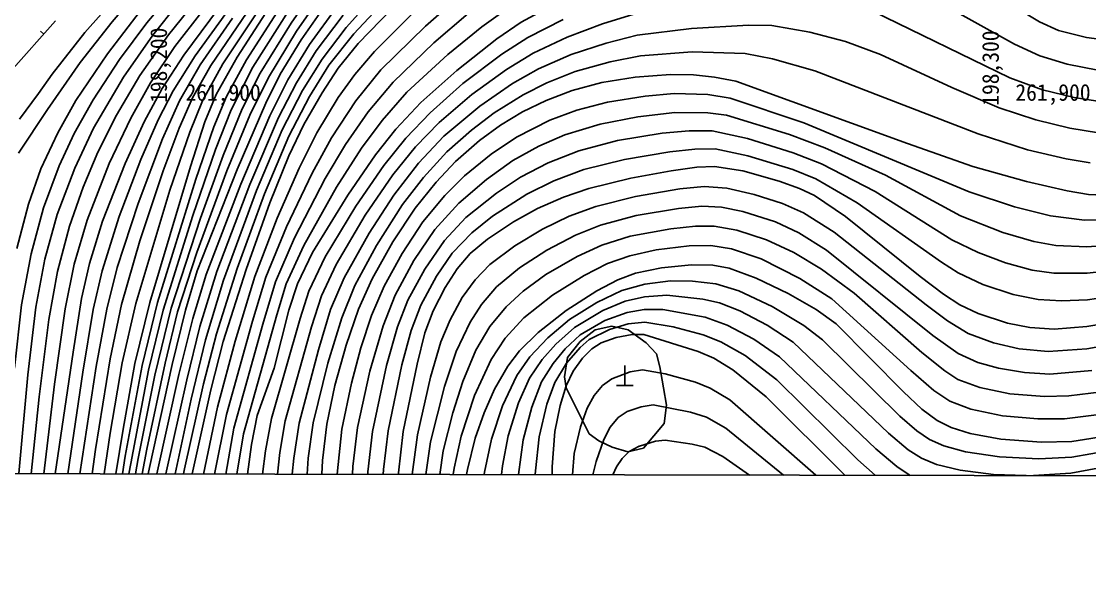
# Model space of a CAD drawing. Header units: millimetres. Extents: x 10470 to 11266, y 1103 to 1807.
# Drawn here: x 10950.1 to 11078.7, y 1381.7 to 1450.2 of the extents above; entities that cross this region are included whole.
import ezdxf
from ezdxf.xclip import XClip

# ---------------------------------------------------------------- set-up
doc = ezdxf.new("R2010")
doc.units = ezdxf.units.MM
doc.header["$LTSCALE"] = 10
doc.header["$MEASUREMENT"] = 0
doc.header["$XCLIPFRAME"] = 2
doc.layers.add('TX-PAPR', color=2, linetype='Continuous', plot=False)
doc.layers.add('TZ-BASE', color=253, linetype='Continuous')
doc.styles.add('HANA', font='GulimChe.ttf')

# ---------------------------------------------------------------- blocks, each defined once
blk = doc.blocks.new('JD-SDFHSFH5FGCFH6')
at = {"layer": 'TZ-BASE'}
for p, q in [((418.91, -25.68, 200), (423.99, -17.83, 200)), ((425.41, -21.59, 203), (428.32, -17.39, 203)), ((432.05, -22.08, 208), (436.37, -17.28, 208)), ((432.98, -22.84, 209), (437.52, -17.98, 209)), ((500.29, -17.3, 216), (512.5, -24.08, 216)), ((400.57, -22.71, 188), (404.18, -18.61, 188)), ((403.87, -21.42, 189), (406.08, -18.85, 189)), ((408.05, -21.53, 191), (410.95, -18.1, 191)), ((408.78, -23.02, 192), (411.8, -19.26, 192)), ((410.66, -22.97, 193), (413.87, -19.02, 193)), ((422.71, -18.2, 199), (417.21, -26.46, 199)), ((420.05, -25.97, 201), (424.45, -19.13, 201)), ((426.08, -22.53, 204), (429.2, -18.03, 204)), ((426.64, -23.57, 205), (430, -18.72, 205)), ((433.49, -24.01, 210), (439.15, -18.17, 210)), ((441.59, -21.92, 212), (445.4, -18.56, 212)), ((453.11, -21.47, 215), (457.79, -18.91, 215)), ((403.3, -25.28, 190), (407.26, -20.12, 190)), ((411.44, -24.39, 194), (414.67, -20.2, 194)), ((412.5, -25.41, 195), (416.69, -19.8, 195)), ((413.85, -25.5, 196), (417.55, -20.4, 196)), ((420.12, -20.25, 198), (415.77, -26.68, 198)), ((420.82, -26.85, 202), (425.35, -19.74, 202)), ((427.63, -24.13, 206), (430.97, -19.55, 206)), ((435.45, -25, 211), (440.15, -20.28, 211)), ((442.62, -23.93, 213), (446.72, -20.42, 213)), ((448.36, -22.01, 214), (451.73, -19.6, 214)), ((462.89, -21.66, 217), (466.66, -20.51, 217)), ((495.43, -20.15, 217), (511.93, -28.13, 217)), ((512.8, -19.77, 215), (515.5, -21.41, 215)), ((397.04, -21.3, 187), (391.62, -27.37, 187)), ((400.02, -26.32, 189), (403.87, -21.42, 189)), ((404.75, -25.96, 191), (408.05, -21.53, 191)), ((414.48, -26.59, 197), (418.38, -20.97, 197)), ((421.69, -27.57, 203), (425.41, -21.59, 203)), ((428.45, -24.91, 207), (431.68, -20.62, 207)), ((450.18, -23.47, 215), (453.11, -21.47, 215)), ((453.93, -23.3, 216), (458.15, -21.13, 216)), ((458.64, -23.24, 217), (462.89, -21.66, 217)), ((473.61, -22.21, 218), (480.5, -21.83, 218)), ((480.5, -21.83, 218), (483.29, -21.87, 218)), ((515.5, -21.41, 215), (517.81, -22.44, 215)), ((395.63, -22.87, 187), (395.26, -22.54, 187)), ((396.65, -27.72, 188), (400.57, -22.71, 188)), ((405.24, -28.08, 192), (408.78, -23.02, 192)), ((407.22, -27.88, 193), (410.66, -22.97, 193)), ((422.68, -28.1, 204), (426.08, -22.53, 204)), ((429.14, -25.9, 208), (432.05, -22.08, 208)), ((429.98, -26.64, 209), (432.98, -22.84, 209)), ((436.24, -27.18, 212), (441.59, -21.92, 212)), ((444.28, -25.36, 214), (448.36, -22.01, 214)), ((463.35, -23.96, 218), (467.06, -23, 218)), ((467.06, -23, 218), (473.61, -22.21, 218)), ((483.29, -21.87, 218), (487.88, -22.64, 218)), ((487.88, -22.64, 218), (492.14, -23.79, 218)), ((517.81, -22.44, 215), (521.15, -23.28, 215)), ((408.51, -28.76, 194), (411.44, -24.39, 194)), ((424.11, -27.7, 205), (426.64, -23.57, 205)), ((425.02, -28.37, 206), (427.63, -24.13, 206)), ((431.08, -26.99, 210), (433.49, -24.01, 210)), ((437.69, -28.65, 213), (442.62, -23.93, 213)), ((445.36, -27.26, 215), (450.18, -23.47, 215)), ((450.77, -25.32, 216), (453.93, -23.3, 216)), ((454.56, -25.19, 217), (458.64, -23.24, 217)), ((459.12, -25.33, 218), (463.35, -23.96, 218)), ((492.14, -23.79, 218), (496.36, -25.33, 218)), ((512.5, -24.08, 216), (515.54, -25.49, 216)), ((521.15, -23.28, 215), (525.55, -23.88, 215)), ((399.52, -30.88, 190), (403.3, -25.28, 190)), ((409.89, -29.45, 195), (412.5, -25.41, 195)), ((411.21, -29.7, 196), (413.85, -25.5, 196)), ((416.38, -30.16, 200), (418.91, -25.68, 200)), ((426.05, -28.76, 207), (428.45, -24.91, 207)), ((433.08, -27.76, 211), (435.45, -25, 211)), ((439.37, -29.88, 214), (444.28, -25.36, 214)), ((446.11, -28.84, 216), (450.77, -25.32, 216)), ((451.34, -27.15, 217), (454.56, -25.19, 217)), ((455.2, -27.05, 218), (459.12, -25.33, 218)), ((463.81, -26.23, 219), (467.46, -25.49, 219)), ((467.46, -25.49, 219), (473.69, -25.04, 219)), ((473.69, -25.04, 219), (480.07, -25.24, 219)), ((480.07, -25.24, 219), (483.36, -25.85, 219)), ((496.36, -25.33, 218), (504.97, -29.32, 218)), ((515.54, -25.49, 216), (518.83, -26.52, 216)), ((396.1, -31.94, 189), (400.02, -26.32, 189)), ((401.61, -30.79, 191), (404.75, -25.96, 191)), ((411.97, -30.93, 197), (414.48, -26.59, 197)), ((415.77, -26.68, 198), (413.55, -30.57, 198)), ((417.21, -26.46, 199), (414.75, -30.91, 199)), ((417.63, -30.4, 201), (420.05, -25.97, 201)), ((418.2, -31.98, 202), (420.82, -26.85, 202)), ((426.8, -29.66, 208), (429.14, -25.9, 208)), ((427.62, -30.41, 209), (429.98, -26.64, 209)), ((429.15, -29.94, 210), (431.08, -26.99, 210)), ((459.62, -27.39, 219), (463.81, -26.23, 219)), ((483.36, -25.85, 219), (488.48, -27.3, 219)), ((518.83, -26.52, 216), (522.53, -27.23, 216)), ((395, -30.05, 188), (396.65, -27.72, 188)), ((401.65, -34.19, 192), (405.24, -28.08, 192)), ((404.41, -32.65, 193), (407.22, -27.88, 193)), ((419.52, -31.89, 203), (421.69, -27.57, 203)), ((420.47, -32.65, 204), (422.68, -28.1, 204)), ((422.38, -31.2, 205), (424.11, -27.7, 205)), ((431.09, -30.53, 211), (433.08, -27.76, 211)), ((433.2, -30.93, 212), (436.24, -27.18, 212)), ((441.04, -31.1, 215), (445.36, -27.26, 215)), ((447.17, -30.15, 217), (451.34, -27.15, 217)), ((452.09, -28.82, 218), (455.2, -27.05, 218)), ((456.2, -28.74, 219), (459.62, -27.39, 219)), ((462.84, -28.71, 220), (466.82, -28.05, 220)), ((466.82, -28.05, 220), (471.09, -27.74, 220)), ((471.09, -27.74, 220), (473.84, -27.8, 220)), ((473.84, -27.8, 220), (476.4, -28.05, 220)), ((476.4, -28.05, 220), (478.97, -28.54, 220)), ((488.48, -27.3, 219), (508.12, -34.9, 219)), ((511.93, -28.13, 217), (515.86, -29.58, 217)), ((406.12, -33.01, 194), (408.51, -28.76, 194)), ((407.74, -33.44, 195), (409.89, -29.45, 195)), ((422.85, -32.72, 206), (425.02, -28.37, 206)), ((423.89, -32.93, 207), (426.05, -28.76, 207)), ((434.68, -32.23, 213), (437.69, -28.65, 213)), ((442.14, -32.34, 216), (446.11, -28.84, 216)), ((448.12, -31.54, 218), (452.09, -28.82, 218)), ((453.34, -30.19, 219), (456.2, -28.74, 219)), ((459.24, -29.66, 220), (462.84, -28.71, 220)), ((478.97, -28.54, 220), (499.62, -36.06, 220)), ((504.97, -29.32, 218), (510.67, -31.77, 218)), ((515.86, -29.58, 217), (519.7, -30.53, 217)), ((392.71, -33.13, 188), (395, -30.05, 188)), ((399.31, -34.85, 191), (401.61, -30.79, 191)), ((409.42, -33.21, 196), (411.21, -29.7, 196)), ((413.55, -30.57, 198), (411.94, -34.2, 198)), ((415.04, -33.43, 200), (416.38, -30.16, 200)), ((416.11, -34.02, 201), (417.63, -30.4, 201)), ((424.36, -34.4, 208), (426.8, -29.66, 208)), ((425.15, -35.15, 209), (427.62, -30.41, 209)), ((426.94, -33.75, 210), (429.15, -29.94, 210)), ((428.5, -34.77, 211), (431.09, -30.53, 211)), ((436.37, -33.26, 214), (439.37, -29.88, 214)), ((443.23, -33.53, 217), (447.17, -30.15, 217)), ((449.85, -32.37, 219), (453.34, -30.19, 219)), ((453.28, -32.25, 220), (456.12, -30.86, 220)), ((456.12, -30.86, 220), (459.24, -29.66, 220)), ((463.5, -31.06, 221), (468.03, -30.34, 221)), ((468.03, -30.34, 221), (471.52, -30.04, 221)), ((471.52, -30.04, 221), (475.57, -30.16, 221)), ((475.57, -30.16, 221), (478.26, -30.58, 221)), ((478.26, -30.58, 221), (487.16, -33.56, 221)), ((519.7, -30.53, 217), (523.55, -31.11, 217)), ((392.61, -37.21, 189), (396.1, -31.94, 189)), ((397.33, -34.77, 190), (399.52, -30.88, 190)), ((409.92, -35.48, 197), (411.97, -30.93, 197)), ((414.75, -30.91, 199), (413.21, -34.7, 199)), ((416.32, -36.76, 202), (418.2, -31.98, 202)), ((417.24, -37.49, 203), (419.52, -31.89, 203)), ((418.93, -39.18, 205), (422.38, -31.2, 205)), ((430.28, -35.35, 212), (433.2, -30.93, 212)), ((438.02, -34.32, 215), (441.04, -31.1, 215)), ((443.82, -35.18, 218), (448.12, -31.54, 218)), ((456.58, -33.22, 221), (459.81, -32.03, 221)), ((459.81, -32.03, 221), (463.5, -31.06, 221)), ((510.67, -31.77, 218), (515.05, -33.21, 218)), ((402.17, -37.09, 193), (404.41, -32.65, 193)), ((403.53, -38.44, 194), (406.12, -33.01, 194)), ((407.33, -37.95, 196), (409.42, -33.21, 196)), ((413.31, -38.8, 200), (415.04, -33.43, 200)), ((417.7, -39.34, 204), (420.47, -32.65, 204)), ((419.35, -40.93, 206), (422.85, -32.72, 206)), ((420.44, -40.96, 207), (423.89, -32.93, 207)), ((431.96, -36.15, 213), (434.68, -32.23, 213)), ((433.88, -36.6, 214), (436.37, -33.26, 214)), ((439.22, -35.39, 216), (442.14, -32.34, 216)), ((447.13, -34.44, 219), (449.85, -32.37, 219)), ((450.64, -33.84, 220), (453.28, -32.25, 220)), ((452.57, -35.27, 221), (456.58, -33.22, 221)), ((462.64, -33.72, 222), (467.16, -32.83, 222)), ((467.16, -32.83, 222), (471.6, -32.32, 222)), ((471.6, -32.32, 222), (475.6, -32.34, 222)), ((475.6, -32.34, 222), (477.83, -32.65, 222)), ((477.83, -32.65, 222), (485.41, -34.98, 222)), ((515.05, -33.21, 218), (519.18, -34.21, 218)), ((399.37, -39.02, 192), (401.65, -34.19, 192)), ((405.44, -38.46, 195), (407.74, -33.44, 195)), ((411.94, -34.2, 198), (410.01, -39.33, 198)), ((413.21, -34.7, 199), (410.84, -41.66, 199)), ((413.95, -40.34, 201), (416.11, -34.02, 201)), ((421.26, -41.69, 208), (424.36, -34.4, 208)), ((425.16, -37.52, 210), (426.94, -33.75, 210)), ((435.56, -37.41, 215), (438.02, -34.32, 215)), ((440.38, -36.46, 217), (443.23, -33.53, 217)), ((444.18, -37.06, 219), (447.13, -34.44, 219)), ((448.11, -35.69, 220), (450.64, -33.84, 220)), ((458.38, -35.01, 222), (462.64, -33.72, 222)), ((470.1, -34.81, 223), (473.33, -34.51, 223)), ((473.33, -34.51, 223), (476.12, -34.54, 223)), ((476.12, -34.54, 223), (480.35, -35.45, 223)), ((487.16, -33.56, 221), (507.04, -41.84, 221)), ((519.18, -34.21, 218), (522.61, -34.75, 218)), ((395.31, -39.09, 190), (397.33, -34.77, 190)), ((397.51, -38.74, 191), (399.31, -34.85, 191)), ((406.99, -43.25, 197), (409.92, -35.48, 197)), ((422.22, -42.08, 209), (425.15, -35.15, 209)), ((426.37, -39.01, 211), (428.5, -34.77, 211)), ((427.95, -39.61, 212), (430.28, -35.35, 212)), ((436.59, -38.67, 216), (439.22, -35.39, 216)), ((440.77, -38.39, 218), (443.82, -35.18, 218)), ((445.22, -38.22, 220), (448.11, -35.69, 220)), ((449.49, -37.31, 221), (452.57, -35.27, 221)), ((455.24, -36.37, 222), (458.38, -35.01, 222)), ((460.05, -36.91, 223), (464.72, -35.69, 223)), ((464.72, -35.69, 223), (470.1, -34.81, 223)), ((480.35, -35.45, 223), (485.85, -37.15, 223)), ((485.41, -34.98, 222), (489.67, -36.55, 222)), ((508.12, -34.9, 219), (514.08, -36.8, 219)), ((400.4, -41.3, 193), (402.17, -37.09, 193)), ((413.59, -44.71, 202), (416.32, -36.76, 202)), ((429.52, -40.26, 213), (431.96, -36.15, 213)), ((430.89, -41.28, 214), (433.88, -36.6, 214)), ((437.66, -39.82, 217), (440.38, -36.46, 217)), ((441.35, -40.13, 219), (444.18, -37.06, 219)), ((452.11, -38.1, 222), (455.24, -36.37, 222)), ((456.37, -38.35, 223), (460.05, -36.91, 223)), ((465.56, -37.95, 224), (471.02, -37.03, 224)), ((471.02, -37.03, 224), (474.02, -36.71, 224)), ((474.02, -36.71, 224), (476.47, -36.7, 224)), ((476.47, -36.7, 224), (480.42, -37.53, 224)), ((485.85, -37.15, 223), (489.26, -38.48, 223)), ((489.67, -36.55, 222), (496.98, -39.87, 222)), ((499.62, -36.06, 220), (507.48, -38.8, 220)), ((514.08, -36.8, 219), (518.71, -37.9, 219)), ((400.86, -45.28, 194), (403.53, -38.44, 194)), ((402.73, -45.38, 195), (405.44, -38.46, 195)), ((404.73, -44.84, 196), (407.33, -37.95, 196)), ((414.52, -45.04, 203), (417.24, -37.49, 203)), ((422.87, -43.19, 210), (425.16, -37.52, 210)), ((432.26, -42.25, 215), (435.56, -37.41, 215)), ((437.77, -42.27, 218), (440.77, -38.39, 218)), ((442.87, -40.7, 220), (445.22, -38.22, 220)), ((446.3, -39.92, 221), (449.49, -37.31, 221)), ((448.93, -40.36, 222), (452.11, -38.1, 222)), ((453.03, -40.08, 223), (456.37, -38.35, 223)), ((460.64, -39.19, 224), (465.56, -37.95, 224)), ((480.42, -37.53, 224), (485.83, -39.17, 224)), ((489.26, -38.48, 223), (495.71, -41.8, 223)), ((518.71, -37.9, 219), (521.6, -38.38, 219)), ((393.8, -43.33, 190), (395.31, -39.09, 190)), ((395.6, -43.78, 191), (397.51, -38.74, 191)), ((397.26, -44.57, 192), (399.37, -39.02, 192)), ((410.01, -39.33, 198), (407.21, -47.73, 198)), ((408.42, -55.17, 200), (413.31, -38.8, 200)), ((414.07, -49.14, 204), (417.7, -39.34, 204)), ((414.12, -51.35, 205), (418.93, -39.18, 205)), ((423.75, -45.04, 211), (426.37, -39.01, 211)), ((424.88, -46.06, 212), (427.95, -39.61, 212)), ((433.22, -43.6, 216), (436.59, -38.67, 216)), ((434.34, -44.66, 217), (437.66, -39.82, 217)), ((457.03, -40.54, 224), (460.64, -39.19, 224)), ((466.3, -40.23, 225), (471.19, -39.33, 225)), ((471.19, -39.33, 225), (474.27, -38.9, 225)), ((474.27, -38.9, 225), (476.37, -38.81, 225)), ((476.37, -38.81, 225), (479.79, -39.35, 225)), ((479.79, -39.35, 225), (484.18, -40.58, 225)), ((485.83, -39.17, 224), (488.6, -40.3, 224)), ((507.48, -38.8, 220), (513.94, -40.62, 220)), ((409.34, -55.18, 201), (413.95, -40.34, 201)), ((415.19, -51.79, 206), (419.35, -40.93, 206)), ((416.47, -51.44, 207), (420.44, -40.96, 207)), ((425.84, -47.38, 213), (429.52, -40.26, 213)), ((438.84, -43.39, 219), (441.35, -40.13, 219)), ((440.36, -43.82, 220), (442.87, -40.7, 220)), ((443.92, -42.31, 221), (446.3, -39.92, 221)), ((445.6, -43.22, 222), (448.93, -40.36, 222)), ((450.13, -42, 223), (453.03, -40.08, 223)), ((453.81, -42.13, 224), (457.03, -40.54, 224)), ((461.24, -41.45, 225), (466.3, -40.23, 225)), ((484.18, -40.58, 225), (486.63, -41.47, 225)), ((488.6, -40.3, 224), (493.56, -43.17, 224)), ((496.98, -39.87, 222), (506.01, -44.73, 222)), ((513.94, -40.62, 220), (518.85, -41.73, 220)), ((398.74, -45.98, 193), (400.4, -41.3, 193)), ((410.84, -41.66, 199), (406.72, -55.29, 199)), ((417.28, -52.49, 208), (421.26, -41.69, 208)), ((418.91, -51.09, 209), (422.22, -42.08, 209)), ((426.96, -48.29, 214), (430.89, -41.28, 214)), ((428, -49.16, 215), (432.26, -42.25, 215)), ((434.8, -46.82, 218), (437.77, -42.27, 218)), ((441.29, -45.48, 221), (443.92, -42.31, 221)), ((446.47, -44.94, 223), (450.13, -42, 223)), ((449.65, -44.79, 224), (453.81, -42.13, 224)), ((458.19, -42.49, 225), (461.24, -41.45, 225)), ((462.09, -43.62, 226), (466.89, -42.42, 226)), ((466.89, -42.42, 226), (472.22, -41.51, 226)), ((472.22, -41.51, 226), (475.13, -41.23, 226)), ((475.13, -41.23, 226), (477.88, -41.43, 226)), ((477.88, -41.43, 226), (481.16, -42.17, 226)), ((481.16, -42.17, 226), (484.59, -43.26, 226)), ((486.63, -41.47, 225), (488.41, -42.3, 225)), ((488.41, -42.3, 225), (492.14, -44.84, 225)), ((495.71, -41.8, 223), (504.97, -47.61, 223)), ((507.04, -41.84, 221), (512.49, -43.68, 221)), ((518.85, -41.73, 220), (521.39, -42.16, 220)), ((521.39, -42.16, 220), (524.09, -42.29, 220)), ((392.41, -48.68, 190), (393.8, -43.33, 190)), ((404.49, -50.97, 197), (406.99, -43.25, 197)), ((419.99, -51.19, 210), (422.87, -43.19, 210)), ((429.53, -49.69, 216), (433.22, -43.6, 216)), ((435.68, -48.32, 219), (438.84, -43.39, 219)), ((442.74, -46.38, 222), (445.6, -43.22, 222)), ((455.1, -43.86, 225), (458.19, -42.49, 225)), ((458.91, -44.78, 226), (462.09, -43.62, 226)), ((472.04, -43.85, 227), (474.87, -43.59, 227)), ((474.87, -43.59, 227), (477.24, -43.72, 227)), ((477.24, -43.72, 227), (479.78, -44.22, 227)), ((484.59, -43.26, 226), (487.1, -44.39, 226)), ((493.56, -43.17, 224), (503.7, -50.32, 224)), ((512.49, -43.68, 221), (516.85, -44.76, 221)), ((394.11, -49.32, 191), (395.6, -43.78, 191)), ((395.79, -49.94, 192), (397.26, -44.57, 192)), ((402.67, -51.34, 196), (404.73, -44.84, 196)), ((410, -56.07, 202), (413.59, -44.71, 202)), ((430.83, -50.58, 217), (434.34, -44.66, 217)), ((437.65, -47.88, 220), (440.36, -43.82, 220)), ((443.88, -47.7, 223), (446.47, -44.94, 223)), ((447.17, -46.78, 224), (449.65, -44.79, 224)), ((452.21, -45.45, 225), (455.1, -43.86, 225)), ((455.7, -46.34, 226), (458.91, -44.78, 226)), ((462.67, -45.86, 227), (466.95, -44.71, 227)), ((466.95, -44.71, 227), (472.04, -43.85, 227)), ((479.78, -44.22, 227), (483.73, -45.48, 227)), ((487.1, -44.39, 226), (490.8, -46.71, 226)), ((492.14, -44.84, 225), (501.13, -52.02, 225)), ((506.01, -44.73, 222), (511.11, -46.76, 222)), ((516.85, -44.76, 221), (520.91, -45.27, 221)), ((397.28, -51.45, 193), (398.74, -45.98, 193)), ((399.3, -50.54, 194), (400.86, -45.28, 194)), ((401.13, -50.47, 195), (402.73, -45.38, 195)), ((410.97, -55.83, 203), (414.52, -45.04, 203)), ((421.07, -52.05, 211), (423.75, -45.04, 211)), ((422.39, -52.12, 212), (424.88, -46.06, 212)), ((438.77, -49.27, 221), (441.29, -45.48, 221)), ((449.05, -47.53, 225), (452.21, -45.45, 225)), ((459.66, -47.05, 227), (462.67, -45.86, 227)), ((466.23, -47.19, 228), (471.14, -46.29, 228)), ((471.14, -46.29, 228), (474.09, -45.97, 228)), ((474.09, -45.97, 228), (476.34, -45.98, 228)), ((476.34, -45.98, 228), (479.09, -46.46, 228)), ((483.73, -45.48, 227), (486.52, -46.79, 227)), ((520.91, -45.27, 221), (524.43, -45.23, 221)), ((423.56, -52.68, 213), (425.84, -47.38, 213)), ((431.79, -52.18, 218), (434.8, -46.82, 218)), ((440.18, -50.13, 222), (442.74, -46.38, 222)), ((444.81, -49.24, 224), (447.17, -46.78, 224)), ((446.98, -49.26, 225), (449.05, -47.53, 225)), ((452.36, -48.34, 226), (455.7, -46.34, 226)), ((456.22, -48.86, 227), (459.66, -47.05, 227)), ((462.83, -48.26, 228), (466.23, -47.19, 228)), ((479.09, -46.46, 228), (482.65, -47.62, 228)), ((486.52, -46.79, 227), (489.89, -48.86, 227)), ((490.8, -46.71, 226), (501.88, -55.46, 226)), ((511.11, -46.76, 222), (514.82, -47.81, 222)), ((407.21, -47.73, 198), (405.02, -55.4, 198)), ((424.82, -52.93, 214), (426.96, -48.29, 214)), ((433.1, -53.1, 219), (435.68, -48.32, 219)), ((435.18, -52.32, 220), (437.65, -47.88, 220)), ((441.5, -51.14, 223), (443.88, -47.7, 223)), ((449.33, -50.6, 226), (452.36, -48.34, 226)), ((452.93, -50.98, 227), (456.22, -48.86, 227)), ((459.85, -49.62, 228), (462.83, -48.26, 228)), ((466.18, -49.54, 229), (469.36, -48.84, 229)), ((469.36, -48.84, 229), (473.32, -48.34, 229)), ((473.32, -48.34, 229), (475.94, -48.32, 229)), ((475.94, -48.32, 229), (478.44, -48.72, 229)), ((478.44, -48.72, 229), (482.02, -49.93, 229)), ((482.65, -47.62, 228), (485.92, -49.17, 228)), ((489.89, -48.86, 227), (502.69, -59.12, 227)), ((504.97, -47.61, 223), (508.14, -49.16, 223)), ((514.82, -47.81, 222), (517.48, -48.29, 222)), ((517.48, -48.29, 222), (521.21, -48.47, 222)), ((521.21, -48.47, 222), (525.08, -48.19, 222)), ((392.98, -55.45, 191), (394.11, -49.32, 191)), ((394.7, -55.73, 192), (395.79, -49.94, 192)), ((411.76, -56.27, 204), (414.07, -49.14, 204)), ((426.17, -52.92, 215), (428, -49.16, 215)), ((427.57, -53.81, 216), (429.53, -49.69, 216)), ((436.61, -53.21, 221), (438.77, -49.27, 221)), ((437.94, -54.28, 222), (440.18, -50.13, 222)), ((442.91, -51.99, 224), (444.81, -49.24, 224)), ((445.41, -51.11, 225), (446.98, -49.26, 225)), ((456.1, -51.81, 228), (459.85, -49.62, 228)), ((463.52, -50.48, 229), (466.18, -49.54, 229)), ((482.02, -49.93, 229), (486.67, -52.27, 229)), ((485.92, -49.17, 228), (489.25, -51.17, 228)), ((508.14, -49.16, 223), (511.41, -50.41, 223)), ((398.21, -55.94, 194), (399.3, -50.54, 194)), ((400.18, -54.7, 195), (401.13, -50.47, 195)), ((401.61, -55.99, 196), (402.67, -51.34, 196)), ((403.25, -55.96, 197), (404.49, -50.97, 197)), ((412.7, -56.07, 205), (414.12, -51.35, 205)), ((416.43, -58.95, 209), (418.91, -51.09, 209)), ((417.26, -59.85, 210), (419.99, -51.19, 210)), ((429.06, -54.36, 217), (430.83, -50.58, 217)), ((439.49, -54.87, 223), (441.5, -51.14, 223)), ((443.96, -53.38, 225), (445.41, -51.11, 225)), ((447.57, -52.42, 226), (449.33, -50.6, 226)), ((450.14, -53.27, 227), (452.93, -50.98, 227)), ((460.69, -51.9, 229), (463.52, -50.48, 229)), ((466.87, -51.63, 230), (470, -50.98, 230)), ((470, -50.98, 230), (473.62, -50.62, 230)), ((473.62, -50.62, 230), (476.17, -50.69, 230)), ((476.17, -50.69, 230), (478.17, -51.04, 230)), ((478.17, -51.04, 230), (481.41, -52.24, 230)), ((489.25, -51.17, 228), (493.22, -54.04, 228)), ((503.7, -50.32, 224), (505.74, -51.61, 224)), ((511.41, -50.41, 223), (514.63, -51.26, 223)), ((514.63, -51.26, 223), (517.22, -51.63, 223)), ((521.25, -51.65, 223), (525.42, -51.18, 223)), ((396.26, -57.19, 193), (397.28, -51.45, 193)), ((413.58, -57.09, 206), (415.19, -51.79, 206)), ((414.44, -58.05, 207), (416.47, -51.44, 207)), ((415.12, -59.66, 208), (417.28, -52.49, 208)), ((418.69, -59.82, 211), (421.07, -52.05, 211)), ((420.77, -57.42, 212), (422.39, -52.12, 212)), ((422.02, -57.78, 213), (423.56, -52.68, 213)), ((430.17, -56.02, 218), (431.79, -52.18, 218)), ((433.55, -55.98, 220), (435.18, -52.32, 220)), ((441.04, -55.48, 224), (442.91, -51.99, 224)), ((446.02, -54.56, 226), (447.57, -52.42, 226)), ((453.36, -53.81, 228), (456.1, -51.81, 228)), ((456.9, -54.27, 229), (460.69, -51.9, 229)), ((462.22, -53.77, 230), (464.74, -52.44, 230)), ((464.74, -52.44, 230), (466.87, -51.63, 230)), ((467.99, -52.94, 231), (471.1, -52.56, 231)), ((471.1, -52.56, 231), (473.74, -52.58, 231)), ((473.74, -52.58, 231), (476.55, -52.91, 231)), ((481.41, -52.24, 230), (485.25, -54.09, 230)), ((486.67, -52.27, 229), (490.51, -54.72, 229)), ((501.13, -52.02, 225), (503.97, -54.18, 225)), ((505.74, -51.61, 224), (508.69, -53.01, 224)), ((517.22, -51.63, 223), (521.25, -51.65, 223)), ((423.69, -56.64, 214), (424.82, -52.93, 214)), ((425.14, -56.09, 215), (426.17, -52.92, 215)), ((426.52, -57.07, 216), (427.57, -53.81, 216)), ((431.51, -57, 219), (433.1, -53.1, 219)), ((435.1, -56.73, 221), (436.61, -53.21, 221)), ((442.52, -56.18, 225), (443.96, -53.38, 225)), ((448.35, -55.39, 227), (450.14, -53.27, 227)), ((451.29, -55.67, 228), (453.36, -53.81, 228)), ((458.53, -56.13, 230), (462.22, -53.77, 230)), ((462.23, -55.17, 231), (465.23, -53.72, 231)), ((465.23, -53.72, 231), (467.99, -52.94, 231)), ((476.55, -52.91, 231), (479.33, -53.78, 231)), ((479.33, -53.78, 231), (483.33, -55.66, 231)), ((508.69, -53.01, 224), (512.33, -54.22, 224)), ((399.18, -61.12, 195), (400.18, -54.7, 195)), ((406.72, -55.29, 199), (405.08, -62.43, 199)), ((406.59, -62.51, 200), (408.42, -55.17, 200)), ((407.47, -62.75, 201), (409.34, -55.18, 201)), ((427.86, -58.08, 217), (429.06, -54.36, 217)), ((436.49, -57.96, 222), (437.94, -54.28, 222)), ((438.22, -58.11, 223), (439.49, -54.87, 223)), ((444.55, -57.25, 226), (446.02, -54.56, 226)), ((453.43, -57.02, 229), (456.9, -54.27, 229)), ((458.94, -57.22, 231), (462.23, -55.17, 231)), ((462.96, -56.13, 232), (465.63, -55.01, 232)), ((465.63, -55.01, 232), (467.96, -54.47, 232)), ((467.96, -54.47, 232), (470.64, -54.29, 232)), ((470.64, -54.29, 232), (474.98, -54.78, 232)), ((474.98, -54.78, 232), (476.97, -55.2, 232)), ((476.97, -55.2, 232), (479.45, -56.17, 232)), ((485.25, -54.09, 230), (488.61, -56.02, 230)), ((490.51, -54.72, 229), (500.03, -63.33, 229)), ((493.22, -54.04, 228), (501.34, -61.19, 228)), ((503.97, -54.18, 225), (505.93, -55.44, 225)), ((512.33, -54.22, 224), (515.35, -54.82, 224)), ((515.35, -54.82, 224), (518.16, -54.98, 224)), ((518.16, -54.98, 224), (521.29, -54.83, 224)), ((521.29, -54.83, 224), (526.26, -54.09, 224)), ((392.13, -63.05, 191), (392.98, -55.45, 191)), ((393.73, -63.88, 192), (394.7, -55.73, 192)), ((396.94, -64.98, 194), (398.21, -55.94, 194)), ((400.33, -63.54, 196), (401.61, -55.99, 196)), ((401.96, -62.85, 197), (403.25, -55.96, 197)), ((405.02, -55.4, 198), (403.63, -61.95, 198)), ((408.25, -63.3, 202), (410, -56.07, 202)), ((409.03, -63.89, 203), (410.97, -55.83, 203)), ((410.25, -62.44, 204), (411.76, -56.27, 204)), ((411.1, -62.62, 205), (412.7, -56.07, 205)), ((423.36, -63.06, 215), (425.14, -56.09, 215)), ((428.7, -60.84, 218), (430.17, -56.02, 218)), ((432.03, -60.31, 220), (433.55, -55.98, 220)), ((439.86, -58.55, 224), (441.04, -55.48, 224)), ((441.53, -58.83, 225), (442.52, -56.18, 225)), ((446.98, -57.51, 227), (448.35, -55.39, 227)), ((449.33, -58.06, 228), (451.29, -55.67, 228)), ((455.17, -58.78, 230), (458.53, -56.13, 230)), ((459.54, -58.16, 232), (462.96, -56.13, 232)), ((463.2, -57.34, 233), (465.89, -56.36, 233)), ((465.89, -56.36, 233), (467.92, -55.99, 233)), ((467.92, -55.99, 233), (470.18, -56.01, 233)), ((470.18, -56.01, 233), (475.25, -56.94, 233)), ((479.45, -56.17, 232), (482.72, -57.89, 232)), ((483.33, -55.66, 231), (487.15, -57.94, 231)), ((488.61, -56.02, 230), (491.03, -57.74, 230)), ((501.88, -55.46, 226), (504.42, -57.36, 226)), ((505.93, -55.44, 225), (508.11, -56.48, 225)), ((508.11, -56.48, 225), (511.66, -57.63, 225)), ((395.1, -66.5, 193), (396.26, -57.19, 193)), ((411.91, -63.84, 206), (413.58, -57.09, 206)), ((417.63, -68.62, 212), (420.77, -57.42, 212)), ((418.54, -70.29, 213), (422.02, -57.78, 213)), ((419.67, -70.97, 214), (423.69, -56.64, 214)), ((423.06, -69.1, 216), (426.52, -57.07, 216)), ((429.84, -62.46, 219), (431.51, -57, 219)), ((433.8, -60.61, 221), (435.1, -56.73, 221)), ((443.44, -59.91, 226), (444.55, -57.25, 226)), ((445.29, -61.04, 227), (446.98, -57.51, 227)), ((451.2, -59.45, 229), (453.43, -57.02, 229)), ((456.33, -59.4, 231), (458.94, -57.22, 231)), ((460.21, -59.05, 233), (463.2, -57.34, 233)), ((463.75, -58.4, 234), (466.01, -57.74, 234)), ((466.01, -57.74, 234), (468, -57.51, 234)), ((468, -57.51, 234), (471.41, -58.11, 234)), ((475.25, -56.94, 233), (477.93, -57.87, 233)), ((477.93, -57.87, 233), (481.13, -59.57, 233)), ((491.03, -57.74, 230), (499.14, -65.91, 230)), ((504.42, -57.36, 226), (506.91, -58.89, 226)), ((511.66, -57.63, 225), (514.35, -58.17, 225)), ((521.2, -58.05, 225), (526.37, -57.16, 225)), ((412.85, -64.46, 207), (414.44, -58.05, 207)), ((414.88, -64.94, 209), (416.43, -58.95, 209)), ((424.71, -69.39, 217), (427.86, -58.08, 217)), ((434.9, -63.43, 222), (436.49, -57.96, 222)), ((436.91, -62.74, 223), (438.22, -58.11, 223)), ((438.75, -62.66, 224), (439.86, -58.55, 224)), ((440.58, -62.56, 225), (441.53, -58.83, 225)), ((447.64, -60.89, 228), (449.33, -58.06, 228)), ((452.93, -60.97, 230), (455.17, -58.78, 230)), ((457.29, -60.16, 232), (459.54, -58.16, 232)), ((458.41, -60.74, 233), (460.21, -59.05, 233)), ((460.22, -59.87, 238.64), (462.01, -58.45, 238.64)), ((461.28, -59.63, 234), (463.75, -58.4, 234)), ((462.01, -58.45, 238.64), (464.04, -58.01, 238.64)), ((464.04, -58.01, 238.64), (465.98, -58.45, 238.64)), ((464.53, -59.36, 235), (466.48, -59, 235)), ((465.98, -58.45, 238.64), (468.16, -60, 238.64)), ((466.48, -59, 235), (467.9, -59.03, 235)), ((467.9, -59.03, 235), (474.42, -61.07, 235)), ((471.41, -58.11, 234), (475.03, -59.05, 234)), ((475.03, -59.05, 234), (477.16, -59.89, 234)), ((482.72, -57.89, 232), (485.87, -59.95, 232)), ((487.15, -57.94, 231), (489.39, -59.67, 231)), ((502.69, -59.12, 227), (505.72, -61.31, 227)), ((506.91, -58.89, 226), (509.98, -60.03, 226)), ((514.35, -58.17, 225), (517.27, -58.37, 225)), ((517.27, -58.37, 225), (521.2, -58.05, 225)), ((413.38, -66.8, 208), (415.12, -59.66, 208)), ((415.76, -65.68, 210), (417.26, -59.85, 210)), ((416.56, -67.76, 211), (418.69, -59.82, 211)), ((430.68, -65.15, 220), (432.03, -60.31, 220)), ((442.21, -64.13, 226), (443.44, -59.91, 226)), ((449.5, -62.01, 229), (451.2, -59.45, 229)), ((454.17, -61.68, 231), (456.33, -59.4, 231)), ((455.65, -62.02, 232), (457.29, -60.16, 232)), ((458.69, -61.79, 238.64), (460.22, -59.87, 238.64)), ((460.21, -60.58, 234), (461.28, -59.63, 234)), ((461.64, -60.72, 235), (462.73, -60, 235)), ((462.73, -60, 235), (464.53, -59.36, 235)), ((468.16, -60, 238.64), (469.4, -61.34, 238.64)), ((477.16, -59.89, 234), (480.06, -61.55, 234)), ((481.13, -59.57, 233), (484.23, -61.7, 233)), ((485.87, -59.95, 232), (497.34, -70.88, 232)), ((489.39, -59.67, 231), (498.69, -68.82, 231)), ((509.98, -60.03, 226), (513.05, -60.72, 226)), ((521.19, -60.73, 226), (526.03, -59.88, 226)), ((396.27, -80.97, 195), (399.18, -61.12, 195)), ((426.37, -69.67, 218), (428.7, -60.84, 218)), ((432.69, -64.86, 221), (433.8, -60.61, 221)), ((443.88, -65.28, 227), (445.29, -61.04, 227)), ((446.08, -64.67, 228), (447.64, -60.89, 228)), ((451.5, -62.81, 230), (452.93, -60.97, 230)), ((452.61, -63.93, 231), (454.17, -61.68, 231)), ((456.97, -62.49, 233), (458.41, -60.74, 233)), ((458.57, -62.47, 234), (460.21, -60.58, 234)), ((460.51, -61.87, 235), (461.64, -60.72, 235)), ((469.4, -61.34, 238.64), (469.81, -62.9, 238.64)), ((474.42, -61.07, 235), (476.3, -61.87, 235)), ((480.06, -61.55, 234), (483.89, -64.47, 234)), ((484.23, -61.7, 233), (495.81, -72.78, 233)), ((501.34, -61.19, 228), (504.1, -63.4, 228)), ((505.72, -61.31, 227), (508.08, -62.37, 227)), ((513.05, -60.72, 226), (516.54, -61.05, 226)), ((516.54, -61.05, 226), (521.19, -60.73, 226)), ((399.24, -80.59, 197), (401.96, -62.85, 197)), ((403.63, -61.95, 198), (401.86, -72.86, 198)), ((405.08, -62.43, 199), (403.65, -70.88, 199)), ((405.19, -70.39, 200), (406.59, -62.51, 200)), ((405.46, -73.65, 201), (407.47, -62.75, 201)), ((408.04, -72.81, 204), (410.25, -62.44, 204)), ((408.37, -75, 205), (411.1, -62.62, 205)), ((428.08, -69.62, 219), (429.84, -62.46, 219)), ((435.22, -70.68, 223), (436.91, -62.74, 223)), ((437.09, -70.6, 224), (438.75, -62.66, 224)), ((438.92, -70.69, 225), (440.58, -62.56, 225)), ((447.51, -66.34, 229), (449.5, -62.01, 229)), ((449.91, -65.58, 230), (451.5, -62.81, 230)), ((454.13, -64.26, 232), (455.65, -62.02, 232)), ((455.57, -64.72, 233), (456.97, -62.49, 233)), ((457.16, -64.79, 234), (458.57, -62.47, 234)), ((458.32, -64.12, 238.64), (458.69, -61.79, 238.64)), ((459.37, -63.44, 235), (460.51, -61.87, 235)), ((465.61, -65.16, 238.98), (465.61, -62.76, 238.98)), ((469.81, -62.9, 238.64), (470.25, -65.41, 238.64)), ((476.3, -61.87, 235), (478.61, -63.26, 235)), ((508.08, -62.37, 227), (510.56, -63.07, 227)), ((391.87, -83.87, 192), (393.73, -63.88, 192)), ((397.75, -81.04, 196), (400.33, -63.54, 196)), ((406.11, -74.51, 202), (408.25, -63.3, 202)), ((407.01, -73.94, 203), (409.03, -63.89, 203)), ((409.24, -75.91, 206), (411.91, -63.84, 206)), ((421.34, -68.77, 215), (423.36, -63.06, 215)), ((433.42, -70.21, 222), (434.9, -63.43, 222)), ((440.62, -71.09, 226), (442.21, -64.13, 226)), ((450.86, -67.61, 231), (452.61, -63.93, 231)), ((452.8, -67.24, 232), (454.13, -64.26, 232)), ((458.55, -65.44, 238.64), (458.32, -64.12, 238.64)), ((458.53, -65.19, 235), (459.37, -63.44, 235)), ((464.02, -64.33, 236), (466.23, -63.52, 236)), ((466.23, -63.52, 236), (467.74, -63.27, 236)), ((467.74, -63.27, 236), (470.45, -63.73, 236)), ((470.45, -63.73, 236), (474.09, -64.76, 236)), ((478.61, -63.26, 235), (482.59, -66.52, 235)), ((500.03, -63.33, 229), (502.81, -65.73, 229)), ((504.1, -63.4, 228), (505.69, -64.42, 228)), ((510.56, -63.07, 227), (513.7, -63.57, 227)), ((513.7, -63.57, 227), (516.74, -63.77, 227)), ((516.74, -63.77, 227), (521.8, -63.36, 227)), ((394.65, -83.91, 194), (396.94, -64.98, 194)), ((410.07, -77.08, 207), (412.85, -64.46, 207)), ((412.57, -75.18, 209), (414.88, -64.94, 209)), ((429.73, -69.8, 220), (430.68, -65.15, 220)), ((431.53, -70.39, 221), (432.69, -64.86, 221)), ((442.21, -71.9, 227), (443.88, -65.28, 227)), ((444.88, -68.44, 228), (446.08, -64.67, 228)), ((448.64, -68.42, 230), (449.91, -65.58, 230)), ((454.38, -67.74, 233), (455.57, -64.72, 233)), ((456.2, -67.37, 234), (457.16, -64.79, 234)), ((457.79, -67.55, 235), (458.53, -65.19, 235)), ((461.28, -70.94, 238.64), (458.55, -65.44, 238.64)), ((461.92, -66.36, 236), (462.92, -65.16, 236)), ((462.92, -65.16, 236), (464.02, -64.33, 236)), ((464.61, -65.16, 238.98), (466.61, -65.16, 238.98)), ((470.25, -65.41, 238.64), (470.62, -67.5, 238.64)), ((474.09, -64.76, 236), (475.87, -65.45, 236)), ((475.87, -65.45, 236), (478.22, -66.85, 236)), ((483.89, -64.47, 234), (493.66, -74.08, 234)), ((505.69, -64.42, 228), (508.31, -65.38, 228)), ((508.31, -65.38, 228), (511.95, -66.13, 228)), ((393.26, -83.89, 193), (395.1, -66.5, 193)), ((410.63, -79.72, 208), (413.38, -66.8, 208)), ((413.27, -76.76, 210), (415.76, -65.68, 210)), ((445.88, -71.24, 229), (447.51, -66.34, 229)), ((461.07, -67.87, 236), (461.92, -66.36, 236)), ((478.22, -66.85, 236), (492.11, -79.02, 236)), ((482.59, -66.52, 235), (492.57, -76.41, 235)), ((499.14, -65.91, 230), (501.36, -68.01, 230)), ((502.81, -65.73, 229), (504.73, -67.01, 229)), ((511.95, -66.13, 228), (516.13, -66.47, 228)), ((516.13, -66.47, 228), (519.05, -66.39, 228)), ((519.05, -66.39, 228), (523, -65.89, 228)), ((414.53, -77.37, 211), (416.56, -67.76, 211)), ((449.53, -71.6, 231), (450.86, -67.61, 231)), ((451.56, -71.18, 232), (452.8, -67.24, 232)), ((453.35, -71.69, 233), (454.38, -67.74, 233)), ((455.3, -71.32, 234), (456.2, -67.37, 234)), ((457.18, -70.69, 235), (457.79, -67.55, 235)), ((460.26, -70.1, 236), (461.07, -67.87, 236)), ((465.88, -68.29, 237), (467.54, -67.73, 237)), ((467.54, -67.73, 237), (469.01, -67.48, 237)), ((469.01, -67.48, 237), (473.51, -68.36, 237)), ((470.62, -67.5, 238.64), (470.33, -69.72, 238.64)), ((501.36, -68.01, 230), (503.21, -69.36, 230)), ((504.73, -67.01, 229), (507.25, -67.99, 229)), ((507.25, -67.99, 229), (511.07, -68.79, 229)), ((415.86, -77.58, 212), (417.63, -68.62, 212)), ((420.66, -72.24, 215), (421.34, -68.77, 215)), ((422.33, -72.99, 216), (423.06, -69.1, 216)), ((424.06, -73.21, 217), (424.71, -69.39, 217)), ((443.73, -73.01, 228), (444.88, -68.44, 228)), ((447.59, -71.48, 230), (448.64, -68.42, 230)), ((463.81, -70.17, 237), (464.79, -68.98, 237)), ((464.79, -68.98, 237), (465.88, -68.29, 237)), ((473.51, -68.36, 237), (475.44, -68.96, 237)), ((475.44, -68.96, 237), (477.76, -70.26, 237)), ((498.69, -68.82, 231), (500.75, -70.59, 231)), ((503.21, -69.36, 230), (504.89, -70.2, 230)), ((511.07, -68.79, 229), (515.33, -69.16, 229)), ((515.33, -69.16, 229), (518.51, -69.16, 229)), ((518.51, -69.16, 229), (523.02, -68.6, 229)), ((402.6, -86.49, 200), (405.19, -70.39, 200)), ((417.16, -78.02, 213), (418.54, -70.29, 213)), ((425.74, -73.89, 218), (426.37, -69.67, 218)), ((427.49, -73.87, 219), (428.08, -69.62, 219)), ((429.2, -74.15, 220), (429.73, -69.8, 220)), ((430.95, -75.82, 221), (431.53, -70.39, 221)), ((432.86, -74.9, 222), (433.42, -70.21, 222)), ((434.66, -75.52, 223), (435.22, -70.68, 223)), ((436.53, -75.24, 224), (437.09, -70.6, 224)), ((438.33, -75.66, 225), (438.92, -70.69, 225)), ((456.83, -74.91, 235), (457.18, -70.69, 235)), ((459.51, -73.34, 236), (460.26, -70.1, 236)), ((463.07, -71.64, 237), (463.81, -70.17, 237)), ((470.33, -69.72, 238.64), (467.83, -72.69, 238.64)), ((477.76, -70.26, 237), (491.53, -81.48, 237)), ((500.75, -70.59, 231), (502.28, -71.64, 231)), ((504.89, -70.2, 230), (507.16, -70.93, 230)), ((403.65, -70.88, 199), (401.17, -87.09, 199)), ((418.52, -78, 214), (419.67, -70.97, 214)), ((439.93, -76.27, 226), (440.62, -71.09, 226)), ((441.51, -76.75, 227), (442.21, -71.9, 227)), ((445.03, -75.08, 229), (445.88, -71.24, 229)), ((446.64, -75.23, 230), (447.59, -71.48, 230)), ((448.69, -75.57, 231), (449.53, -71.6, 231)), ((450.85, -74.8, 232), (451.56, -71.18, 232)), ((452.7, -76.46, 233), (453.35, -71.69, 233)), ((454.82, -75.39, 234), (455.3, -71.32, 234)), ((462.47, -71.78, 238.64), (461.28, -70.94, 238.64)), ((462.14, -74.28, 237), (463.07, -71.64, 237)), ((464.05, -72.57, 238.64), (462.47, -71.78, 238.64)), ((467.34, -72.44, 238), (469.29, -71.82, 238)), ((469.29, -71.82, 238), (470.45, -71.7, 238)), ((470.45, -71.7, 238), (473.71, -72.2, 238)), ((497.34, -70.88, 232), (499.72, -72.88, 232)), ((502.28, -71.64, 231), (504.01, -72.41, 231)), ((507.16, -70.93, 230), (510.84, -71.58, 230)), ((510.84, -71.58, 230), (515.77, -71.94, 230)), ((515.77, -71.94, 230), (519.42, -71.87, 230)), ((519.42, -71.87, 230), (524.23, -71.13, 230)), ((401.86, -72.86, 198), (399.75, -87.86, 198)), ((405.2, -87.65, 204), (408.04, -72.81, 204)), ((419.8, -78.57, 215), (420.66, -72.24, 215)), ((421.68, -78.37, 216), (422.33, -72.99, 216)), ((423.31, -80.45, 217), (424.06, -73.21, 217)), ((443.05, -77.53, 228), (443.73, -73.01, 228)), ((465.96, -73.12, 238.64), (464.05, -72.57, 238.64)), ((465.27, -73.94, 238), (466.12, -73.09, 238)), ((467.83, -72.69, 238.64), (465.96, -73.12, 238.64)), ((466.12, -73.09, 238), (467.31, -72.46, 238)), ((467.31, -72.46, 238), (467.34, -72.44, 238)), ((473.71, -72.2, 238), (475.21, -72.58, 238)), ((475.21, -72.58, 238), (477.4, -73.69, 238)), ((495.81, -72.78, 233), (498.32, -74.9, 233)), ((499.72, -72.88, 232), (501.29, -73.88, 232)), ((504.01, -72.41, 231), (506.62, -73.12, 231)), ((506.62, -73.12, 231), (510.7, -73.71, 231)), ((519.4, -73.76, 231), (523.97, -72.96, 231)), ((402.97, -88.72, 201), (405.46, -73.65, 201)), ((403.49, -89.81, 202), (406.11, -74.51, 202)), ((404.3, -88.93, 203), (407.01, -73.94, 203)), ((425.21, -79.65, 218), (425.74, -73.89, 218)), ((427, -80.28, 219), (427.49, -73.87, 219)), ((428.65, -83.18, 220), (429.2, -74.15, 220)), ((459.24, -76.79, 236), (459.51, -73.34, 236)), ((461.52, -76.84, 237), (462.14, -74.28, 237)), ((464.59, -74.94, 238), (465.27, -73.94, 238)), ((477.4, -73.69, 238), (482.9, -77.49, 238)), ((493.66, -74.08, 234), (496.26, -76.4, 234)), ((501.29, -73.88, 232), (503.1, -74.64, 232)), ((510.7, -73.71, 231), (515.42, -73.95, 231)), ((515.42, -73.95, 231), (519.4, -73.76, 231)), ((405.59, -89.15, 205), (408.37, -75, 205)), ((411.33, -81.85, 209), (412.57, -75.18, 209)), ((430.52, -84.5, 221), (430.95, -75.82, 221)), ((432.42, -82.18, 222), (432.86, -74.9, 222)), ((434.27, -82.26, 223), (434.66, -75.52, 223)), ((436.12, -82.33, 224), (436.53, -75.24, 224)), ((437.96, -81.87, 225), (438.33, -75.66, 225)), ((444.43, -79.55, 229), (445.03, -75.08, 229)), ((445.96, -79.71, 230), (446.64, -75.23, 230)), ((448.15, -79.87, 231), (448.69, -75.57, 231)), ((450.41, -78.79, 232), (450.85, -74.8, 232)), ((454.67, -81.36, 234), (454.82, -75.39, 234)), ((456.81, -80.82, 235), (456.83, -74.91, 235)), ((463.93, -76.34, 238), (464.59, -74.94, 238)), ((498.32, -74.9, 233), (499.84, -75.9, 233)), ((503.1, -74.64, 232), (505.95, -75.32, 232)), ((505.95, -75.32, 232), (509.98, -75.83, 232)), ((509.98, -75.83, 232), (514.49, -76, 232)), ((514.49, -76, 232), (519.3, -75.68, 232)), ((519.3, -75.68, 232), (523.61, -74.87, 232)), ((471.2, -75.9, 239), (474.13, -76.05, 239)), ((499.84, -75.9, 233), (501.75, -76.73, 233))]:
    blk.add_line(p, q, dxfattribs=at)
at = {"layer": 'TZ-BASE', "style": 'HANA'}
for s, p in [('198,200', (410.47, -31.16)), ('198,300', (510.61, -31.5))]:
    blk.add_text(s, height=2, rotation=90, dxfattribs=at).set_placement(p)
for p in [(412.71, -30.9), (512.61, -30.9)]:
    blk.add_text('261,900', height=2, dxfattribs=at).set_placement(p)

msp = doc.modelspace()

# ---------------------------------------------------------------- linework, layer by layer
at = {"layer": 'TX-PAPR', "flags": 128}
msp.add_lwpolyline([(10559.6, 1396.55), (11254.21, 1395.23), (11259.74, 1545.22), (10554.64, 1546.56), (10559.6, 1396.55)], dxfattribs=at)

# ---------------------------------------------------------------- block references
at = {"layer": 'TZ-BASE'}
ref = msp.add_blockref('JD-SDFHSFH5FGCFH6', (10557.12, 1471.56), dxfattribs=at)
XClip(ref).set_block_clipping_path([(2.4833460004, -75.0048615017), (697.0870356228, -76.3266636377), (702.6246141986, 73.6630701726), (-2.4833460004, 75.0048615017)])

doc.saveas('drawing.dxf')
